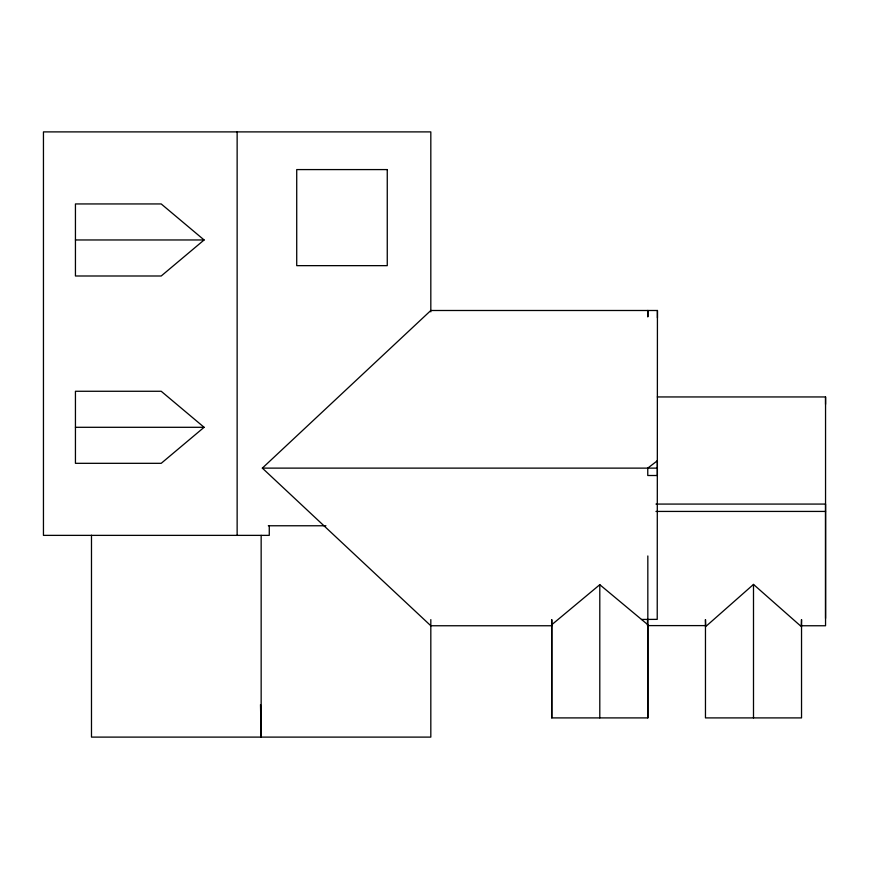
<?xml version="1.0" encoding="UTF-8"?>
<svg xmlns="http://www.w3.org/2000/svg" width="869" height="869" viewBox="0 0 869 869"><rect width="100%" height="100%" fill="white"/><g stroke="black" fill="none" stroke-linecap="round" stroke-linejoin="round"><path stroke-width="1.3" d="M430.818 619.608L430.818 737.108L91.484 737.108L91.484 535.25M647.829 555.954L647.829 717.903L551.761 717.903L551.761 619.608L551.782 625.756L430.818 625.756L262.351 468.119L430.818 310.494L657.431 310.494L657.431 317.88M647.829 316.794L647.829 310.494L647.829 316.642M657.431 310.494L657.225 619.358L641.496 619.456M705.465 624.768L705.465 625.604L647.829 625.604L647.829 624.724L599.795 584.696L551.761 624.724L551.761 717.903M801.533 624.768L801.533 625.756L825.55 625.756L825.55 504.074L655.965 504.074M825.55 404.302L825.55 396.948L657.322 396.948M705.465 626.788L753.499 584.424L801.533 626.788M204.106 239.963L161.21 275.994L75.44 275.994L75.44 203.943L161.21 203.943L204.106 239.963L75.44 239.963M204.106 427.298L161.21 463.318L75.44 463.318L75.44 391.267L161.21 391.267L204.106 427.298L75.44 427.298M262.351 468.119L657.377 468.13M655.965 511.428L825.55 511.428M268.315 525.767L325.918 525.767M260.504 704.618L261.156 737.108L261.156 535.369M825.55 396.948L825.55 618.402M801.348 625.604L801.533 619.586L801.533 717.903L705.465 717.903L705.465 619.586L705.65 625.604M753.499 584.424L753.499 717.903M647.829 625.767L647.829 717.903M647.622 624.561L647.622 625.756M647.503 619.456L647.503 625.604M599.795 584.696L599.795 717.903M430.818 311.862L430.818 131.892L43.45 131.892L43.45 535.369L269.271 535.369L269.271 525.767M237.139 131.892L237.139 535.369M657.377 460.744L647.763 468.119L647.763 475.506L657.377 475.506L657.377 460.744M387.259 169.585L296.72 169.585L296.72 265.653L387.259 265.653L387.259 169.585"/></g></svg>
